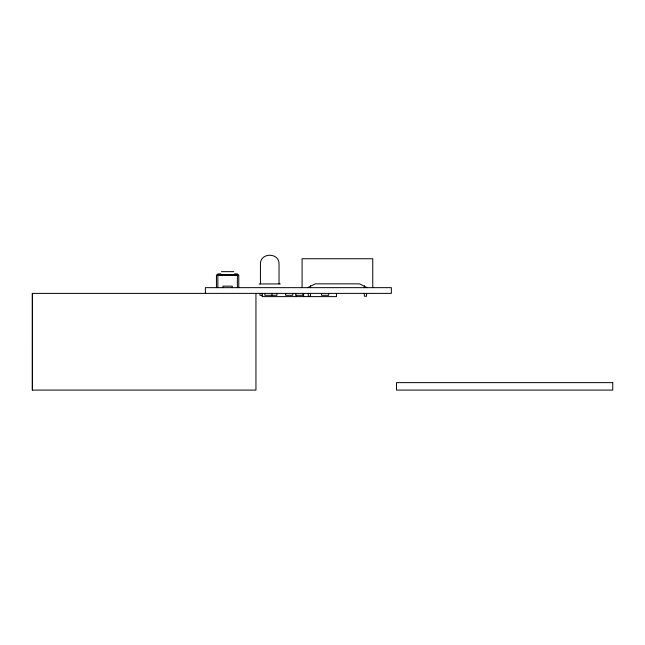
<?xml version="1.0" encoding="UTF-8"?>
<svg xmlns="http://www.w3.org/2000/svg" width="645" height="645" viewBox="0 0 645 645"><rect width="100%" height="100%" fill="white"/><g stroke="black" fill="none" stroke-linecap="round" stroke-linejoin="round"><path stroke-width="0.97" d="M307.609 287.654L315.341 283.856L359.507 283.856L367.239 287.654M221.477 271.65L233.748 271.65M217.752 273.883L220.727 273.883M234.49 273.883L237.465 273.883M259.129 283.937L280.333 283.937M262.604 295.305L259.911 295.305L259.911 293.386M372.762 287.654L372.762 258.75L302.094 258.75L302.094 287.654M366.578 293.386L366.578 296.24L364.369 296.24L364.369 293.386M364.369 285.759L364.369 287.67M336.448 293.386L336.448 296.603L262.152 296.603L262.217 293.386M328.676 293.386L328.676 295.305L321.508 295.305L321.508 293.386M310.479 285.759L310.479 287.67M310.479 293.386L310.479 296.24L308.278 296.24L308.278 293.386M303.65 293.386L303.65 296.603M302.795 293.386L302.795 295.305L295.62 295.305L295.62 293.386M296.394 294.991L296.394 296.603M292.798 293.386L292.798 295.305L285.63 295.305L285.63 293.386M279.027 283.937L279.027 264.224C279.487 252.276 259.983 252.276 260.435 264.224L260.435 283.937M276.931 293.386L276.931 295.305L264.837 295.305L264.837 293.386M272.005 293.386L272.005 295.305M255.944 293.386L255.944 390.08L32.25 390.08L32.25 293.386L391.354 293.386L391.354 287.654L205.384 287.654L205.384 293.386M238.771 287.638L238.771 274.996L216.454 274.996L216.454 287.638M238.118 274.996L217.107 274.996M237.376 274.996L237.376 287.638M232.256 287.638L232.256 286.154L222.96 286.154L222.96 287.638M217.849 274.996L217.849 287.638M32.468 293.386L32.46 390.08M612.75 382.638L396.498 382.638L396.498 390.08L612.75 390.08L612.75 382.638"/></g></svg>
